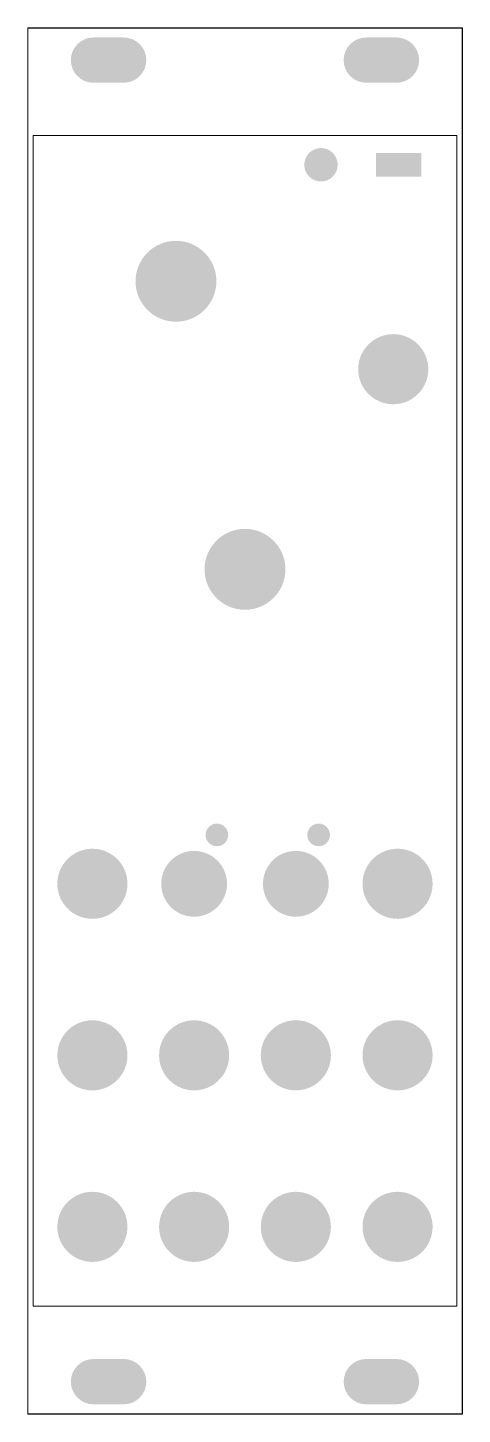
# Paper-space layout 'Layout1' of a CAD drawing. Header units: millimetres. Extents: x 0 to 40, y 0 to 129.
# The model-space entities are those that its viewports show. They can reach past a viewport. Long polylines and large blocks are cut down to what shows.
import ezdxf

# ---------------------------------------------------------------- set-up
doc = ezdxf.new("R2010")
doc.units = ezdxf.units.MM

msp = doc.modelspace()

# ---------------------------------------------------------------- hatches: boundary and pattern name
at = {"true_color": 0xc7c7c7, "transparency": 33554687}
h = msp.add_hatch(color=9, dxfattribs=at)
edge = h.paths.add_edge_path(flags=0)
edge.add_spline(control_points=[(11, 125.5), (11, 124.341), (10.059, 123.4), (8.9, 123.4), (8.9, 123.4), (6.1, 123.4), (6.1, 123.4), (4.941, 123.4), (4, 124.341), (4, 125.5), (4, 126.659), (4.941, 127.6), (6.1, 127.6), (6.1, 127.6), (8.9, 127.6), (8.9, 127.6), (10.059, 127.6), (11, 126.659), (11, 125.5)], knot_values=[0, 0, 0, 0, 1, 1, 1, 2, 2, 2, 3, 3, 3, 4, 4, 4, 5, 5, 5, 6, 6, 6, 6], degree=3, periodic=1)
h = msp.add_hatch(color=9, dxfattribs=at)
edge = h.paths.add_edge_path(flags=0)
edge.add_spline(control_points=[(36.3, 125.5), (36.3, 124.341), (35.359, 123.4), (34.2, 123.4), (34.2, 123.4), (31.4, 123.4), (31.4, 123.4), (30.241, 123.4), (29.3, 124.341), (29.3, 125.5), (29.3, 126.659), (30.241, 127.6), (31.4, 127.6), (31.4, 127.6), (34.2, 127.6), (34.2, 127.6), (35.359, 127.6), (36.3, 126.659), (36.3, 125.5)], knot_values=[0, 0, 0, 0, 1, 1, 1, 2, 2, 2, 3, 3, 3, 4, 4, 4, 5, 5, 5, 6, 6, 6, 6], degree=3, periodic=1)
at = {"true_color": 0x000000, "transparency": 33554687}
h = msp.add_hatch(color=18, dxfattribs=at)
edge = h.paths.add_edge_path(flags=0)
edge.add_spline(control_points=[(10.5, 125.5), (10.5, 124.617), (9.783, 123.9), (8.9, 123.9), (8.9, 123.9), (6.1, 123.9), (6.1, 123.9), (5.217, 123.9), (4.5, 124.617), (4.5, 125.5), (4.5, 126.383), (5.217, 127.1), (6.1, 127.1), (6.1, 127.1), (8.9, 127.1), (8.9, 127.1), (9.783, 127.1), (10.5, 126.383), (10.5, 125.5)], knot_values=[0, 0, 0, 0, 1, 1, 1, 2, 2, 2, 3, 3, 3, 4, 4, 4, 5, 5, 5, 6, 6, 6, 6], degree=3, periodic=1)
h = msp.add_hatch(color=18, dxfattribs=at)
edge = h.paths.add_edge_path(flags=0)
edge.add_spline(control_points=[(35.8, 125.5), (35.8, 124.617), (35.083, 123.9), (34.2, 123.9), (34.2, 123.9), (31.4, 123.9), (31.4, 123.9), (30.517, 123.9), (29.8, 124.617), (29.8, 125.5), (29.8, 126.383), (30.517, 127.1), (31.4, 127.1), (31.4, 127.1), (34.2, 127.1), (34.2, 127.1), (35.083, 127.1), (35.8, 126.383), (35.8, 125.5)], knot_values=[0, 0, 0, 0, 1, 1, 1, 2, 2, 2, 3, 3, 3, 4, 4, 4, 5, 5, 5, 6, 6, 6, 6], degree=3, periodic=1)
h = msp.add_hatch(color=18, dxfattribs=at)
edge = h.paths.add_edge_path(flags=0)
edge.add_spline(control_points=[(27.2, 117.35), (28.055, 117.35), (28.75, 116.655), (28.75, 115.8), (28.75, 114.945), (28.055, 114.25), (27.2, 114.25), (26.345, 114.25), (25.65, 114.945), (25.65, 115.8), (25.65, 116.655), (26.345, 117.35), (27.2, 117.35)], knot_values=[0, 0, 0, 0, 1, 1, 1, 2, 2, 2, 3, 3, 3, 4, 4, 4, 4], degree=3, periodic=1)
msp.add_hatch(color=18, dxfattribs=at).paths.add_polyline_path([(36.492, 116.901), (36.492, 114.701), (32.292, 114.701), (32.292, 116.901)], flags=0)
h = msp.add_hatch(color=18, dxfattribs=at)
edge = h.paths.add_edge_path(flags=0)
edge.add_spline(control_points=[(13.75, 108.75), (15.82, 108.75), (17.5, 107.07), (17.5, 105), (17.5, 102.93), (15.82, 101.25), (13.75, 101.25), (11.68, 101.25), (10, 102.93), (10, 105), (10, 107.07), (11.68, 108.75), (13.75, 108.75)], knot_values=[0, 0, 0, 0, 1, 1, 1, 2, 2, 2, 3, 3, 3, 4, 4, 4, 4], degree=3, periodic=1)
h = msp.add_hatch(color=18, dxfattribs=at)
edge = h.paths.add_edge_path(flags=0)
edge.add_spline(control_points=[(33.9, 100.1), (35.694, 100.1), (37.15, 98.644), (37.15, 96.85), (37.15, 95.056), (35.694, 93.6), (33.9, 93.6), (32.106, 93.6), (30.65, 95.056), (30.65, 96.85), (30.65, 98.644), (32.106, 100.1), (33.9, 100.1)], knot_values=[0, 0, 0, 0, 1, 1, 1, 2, 2, 2, 3, 3, 3, 4, 4, 4, 4], degree=3, periodic=1)
h = msp.add_hatch(color=18, dxfattribs=at)
edge = h.paths.add_edge_path(flags=0)
edge.add_spline(control_points=[(20.15, 82.05), (22.22, 82.05), (23.9, 80.37), (23.9, 78.3), (23.9, 76.23), (22.22, 74.55), (20.15, 74.55), (18.08, 74.55), (16.4, 76.23), (16.4, 78.3), (16.4, 80.37), (18.08, 82.05), (20.15, 82.05)], knot_values=[0, 0, 0, 0, 1, 1, 1, 2, 2, 2, 3, 3, 3, 4, 4, 4, 4], degree=3, periodic=1)
h = msp.add_hatch(color=18, dxfattribs=at)
edge = h.paths.add_edge_path(flags=0)
edge.add_spline(control_points=[(17.546, 54.731), (18.126, 54.731), (18.596, 54.261), (18.596, 53.681), (18.596, 53.101), (18.126, 52.631), (17.546, 52.631), (16.966, 52.631), (16.496, 53.101), (16.496, 53.681), (16.496, 54.261), (16.966, 54.731), (17.546, 54.731)], knot_values=[0, 0, 0, 0, 1, 1, 1, 2, 2, 2, 3, 3, 3, 4, 4, 4, 4], degree=3, periodic=1)
h = msp.add_hatch(color=18, dxfattribs=at)
edge = h.paths.add_edge_path(flags=0)
edge.add_spline(control_points=[(26.98, 54.731), (27.56, 54.731), (28.03, 54.261), (28.03, 53.681), (28.03, 53.101), (27.56, 52.631), (26.98, 52.631), (26.4, 52.631), (25.93, 53.101), (25.93, 53.681), (25.93, 54.261), (26.4, 54.731), (26.98, 54.731)], knot_values=[0, 0, 0, 0, 1, 1, 1, 2, 2, 2, 3, 3, 3, 4, 4, 4, 4], degree=3, periodic=1)
h = msp.add_hatch(color=18, dxfattribs=at)
edge = h.paths.add_edge_path(flags=0)
edge.add_spline(control_points=[(6, 52.4), (7.794, 52.4), (9.25, 50.944), (9.25, 49.15), (9.25, 47.356), (7.794, 45.9), (6, 45.9), (4.206, 45.9), (2.75, 47.356), (2.75, 49.15), (2.75, 50.944), (4.206, 52.4), (6, 52.4)], knot_values=[0, 0, 0, 0, 1, 1, 1, 2, 2, 2, 3, 3, 3, 4, 4, 4, 4], degree=3, periodic=1)
h = msp.add_hatch(color=18, dxfattribs=at)
edge = h.paths.add_edge_path(flags=0)
edge.add_spline(control_points=[(15.433, 52.2), (17.116, 52.2), (18.483, 50.833), (18.483, 49.15), (18.483, 47.467), (17.116, 46.1), (15.433, 46.1), (13.75, 46.1), (12.383, 47.467), (12.383, 49.15), (12.383, 50.833), (13.75, 52.2), (15.433, 52.2)], knot_values=[0, 0, 0, 0, 1, 1, 1, 2, 2, 2, 3, 3, 3, 4, 4, 4, 4], degree=3, periodic=1)
h = msp.add_hatch(color=18, dxfattribs=at)
edge = h.paths.add_edge_path(flags=0)
edge.add_spline(control_points=[(24.867, 52.2), (26.55, 52.2), (27.917, 50.833), (27.917, 49.15), (27.917, 47.467), (26.55, 46.1), (24.867, 46.1), (23.184, 46.1), (21.817, 47.467), (21.817, 49.15), (21.817, 50.833), (23.184, 52.2), (24.867, 52.2)], knot_values=[0, 0, 0, 0, 1, 1, 1, 2, 2, 2, 3, 3, 3, 4, 4, 4, 4], degree=3, periodic=1)
h = msp.add_hatch(color=18, dxfattribs=at)
edge = h.paths.add_edge_path(flags=0)
edge.add_spline(control_points=[(34.3, 52.4), (36.094, 52.4), (37.55, 50.944), (37.55, 49.15), (37.55, 47.356), (36.094, 45.9), (34.3, 45.9), (32.506, 45.9), (31.05, 47.356), (31.05, 49.15), (31.05, 50.944), (32.506, 52.4), (34.3, 52.4)], knot_values=[0, 0, 0, 0, 1, 1, 1, 2, 2, 2, 3, 3, 3, 4, 4, 4, 4], degree=3, periodic=1)
h = msp.add_hatch(color=18, dxfattribs=at)
edge = h.paths.add_edge_path(flags=0)
edge.add_spline(control_points=[(6, 36.5), (7.794, 36.5), (9.25, 35.044), (9.25, 33.25), (9.25, 31.456), (7.794, 30), (6, 30), (4.206, 30), (2.75, 31.456), (2.75, 33.25), (2.75, 35.044), (4.206, 36.5), (6, 36.5)], knot_values=[0, 0, 0, 0, 1, 1, 1, 2, 2, 2, 3, 3, 3, 4, 4, 4, 4], degree=3, periodic=1)
h = msp.add_hatch(color=18, dxfattribs=at)
edge = h.paths.add_edge_path(flags=0)
edge.add_spline(control_points=[(15.433, 36.5), (17.227, 36.5), (18.683, 35.044), (18.683, 33.25), (18.683, 31.456), (17.227, 30), (15.433, 30), (13.639, 30), (12.183, 31.456), (12.183, 33.25), (12.183, 35.044), (13.639, 36.5), (15.433, 36.5)], knot_values=[0, 0, 0, 0, 1, 1, 1, 2, 2, 2, 3, 3, 3, 4, 4, 4, 4], degree=3, periodic=1)
h = msp.add_hatch(color=18, dxfattribs=at)
edge = h.paths.add_edge_path(flags=0)
edge.add_spline(control_points=[(24.867, 36.5), (26.661, 36.5), (28.117, 35.044), (28.117, 33.25), (28.117, 31.456), (26.661, 30), (24.867, 30), (23.073, 30), (21.617, 31.456), (21.617, 33.25), (21.617, 35.044), (23.073, 36.5), (24.867, 36.5)], knot_values=[0, 0, 0, 0, 1, 1, 1, 2, 2, 2, 3, 3, 3, 4, 4, 4, 4], degree=3, periodic=1)
h = msp.add_hatch(color=18, dxfattribs=at)
edge = h.paths.add_edge_path(flags=0)
edge.add_spline(control_points=[(34.3, 36.5), (36.094, 36.5), (37.55, 35.044), (37.55, 33.25), (37.55, 31.456), (36.094, 30), (34.3, 30), (32.506, 30), (31.05, 31.456), (31.05, 33.25), (31.05, 35.044), (32.506, 36.5), (34.3, 36.5)], knot_values=[0, 0, 0, 0, 1, 1, 1, 2, 2, 2, 3, 3, 3, 4, 4, 4, 4], degree=3, periodic=1)
h = msp.add_hatch(color=18, dxfattribs=at)
edge = h.paths.add_edge_path(flags=0)
edge.add_spline(control_points=[(6, 20.6), (7.794, 20.6), (9.25, 19.144), (9.25, 17.35), (9.25, 15.556), (7.794, 14.1), (6, 14.1), (4.206, 14.1), (2.75, 15.556), (2.75, 17.35), (2.75, 19.144), (4.206, 20.6), (6, 20.6)], knot_values=[0, 0, 0, 0, 1, 1, 1, 2, 2, 2, 3, 3, 3, 4, 4, 4, 4], degree=3, periodic=1)
h = msp.add_hatch(color=18, dxfattribs=at)
edge = h.paths.add_edge_path(flags=0)
edge.add_spline(control_points=[(15.433, 20.6), (17.227, 20.6), (18.683, 19.144), (18.683, 17.35), (18.683, 15.556), (17.227, 14.1), (15.433, 14.1), (13.639, 14.1), (12.183, 15.556), (12.183, 17.35), (12.183, 19.144), (13.639, 20.6), (15.433, 20.6)], knot_values=[0, 0, 0, 0, 1, 1, 1, 2, 2, 2, 3, 3, 3, 4, 4, 4, 4], degree=3, periodic=1)
h = msp.add_hatch(color=18, dxfattribs=at)
edge = h.paths.add_edge_path(flags=0)
edge.add_spline(control_points=[(24.867, 20.6), (26.661, 20.6), (28.117, 19.144), (28.117, 17.35), (28.117, 15.556), (26.661, 14.1), (24.867, 14.1), (23.073, 14.1), (21.617, 15.556), (21.617, 17.35), (21.617, 19.144), (23.073, 20.6), (24.867, 20.6)], knot_values=[0, 0, 0, 0, 1, 1, 1, 2, 2, 2, 3, 3, 3, 4, 4, 4, 4], degree=3, periodic=1)
h = msp.add_hatch(color=18, dxfattribs=at)
edge = h.paths.add_edge_path(flags=0)
edge.add_spline(control_points=[(34.3, 20.6), (36.094, 20.6), (37.55, 19.144), (37.55, 17.35), (37.55, 15.556), (36.094, 14.1), (34.3, 14.1), (32.506, 14.1), (31.05, 15.556), (31.05, 17.35), (31.05, 19.144), (32.506, 20.6), (34.3, 20.6)], knot_values=[0, 0, 0, 0, 1, 1, 1, 2, 2, 2, 3, 3, 3, 4, 4, 4, 4], degree=3, periodic=1)
at = {"true_color": 0xc7c7c7, "transparency": 33554687}
h = msp.add_hatch(color=9, dxfattribs=at)
edge = h.paths.add_edge_path(flags=0)
edge.add_spline(control_points=[(11, 3), (11, 1.841), (10.059, 0.9), (8.9, 0.9), (8.9, 0.9), (6.1, 0.9), (6.1, 0.9), (4.941, 0.9), (4, 1.841), (4, 3), (4, 4.159), (4.941, 5.1), (6.1, 5.1), (6.1, 5.1), (8.9, 5.1), (8.9, 5.1), (10.059, 5.1), (11, 4.159), (11, 3)], knot_values=[0, 0, 0, 0, 1, 1, 1, 2, 2, 2, 3, 3, 3, 4, 4, 4, 5, 5, 5, 6, 6, 6, 6], degree=3, periodic=1)
at = {"true_color": 0x000000, "transparency": 33554687}
h = msp.add_hatch(color=18, dxfattribs=at)
edge = h.paths.add_edge_path(flags=0)
edge.add_spline(control_points=[(10.5, 3), (10.5, 2.117), (9.783, 1.4), (8.9, 1.4), (8.9, 1.4), (6.1, 1.4), (6.1, 1.4), (5.217, 1.4), (4.5, 2.117), (4.5, 3), (4.5, 3.883), (5.217, 4.6), (6.1, 4.6), (6.1, 4.6), (8.9, 4.6), (8.9, 4.6), (9.783, 4.6), (10.5, 3.883), (10.5, 3)], knot_values=[0, 0, 0, 0, 1, 1, 1, 2, 2, 2, 3, 3, 3, 4, 4, 4, 5, 5, 5, 6, 6, 6, 6], degree=3, periodic=1)
at = {"true_color": 0xc7c7c7, "transparency": 33554687}
h = msp.add_hatch(color=9, dxfattribs=at)
edge = h.paths.add_edge_path(flags=0)
edge.add_spline(control_points=[(36.3, 3), (36.3, 1.841), (35.359, 0.9), (34.2, 0.9), (34.2, 0.9), (31.4, 0.9), (31.4, 0.9), (30.241, 0.9), (29.3, 1.841), (29.3, 3), (29.3, 4.159), (30.241, 5.1), (31.4, 5.1), (31.4, 5.1), (34.2, 5.1), (34.2, 5.1), (35.359, 5.1), (36.3, 4.159), (36.3, 3)], knot_values=[0, 0, 0, 0, 1, 1, 1, 2, 2, 2, 3, 3, 3, 4, 4, 4, 5, 5, 5, 6, 6, 6, 6], degree=3, periodic=1)
at = {"true_color": 0x000000, "transparency": 33554687}
h = msp.add_hatch(color=18, dxfattribs=at)
edge = h.paths.add_edge_path(flags=0)
edge.add_spline(control_points=[(35.8, 3), (35.8, 2.117), (35.083, 1.4), (34.2, 1.4), (34.2, 1.4), (31.4, 1.4), (31.4, 1.4), (30.517, 1.4), (29.8, 2.117), (29.8, 3), (29.8, 3.883), (30.517, 4.6), (31.4, 4.6), (31.4, 4.6), (34.2, 4.6), (34.2, 4.6), (35.083, 4.6), (35.8, 3.883), (35.8, 3)], knot_values=[0, 0, 0, 0, 1, 1, 1, 2, 2, 2, 3, 3, 3, 4, 4, 4, 5, 5, 5, 6, 6, 6, 6], degree=3, periodic=1)

# ---------------------------------------------------------------- linework, layer by layer
at = {"color": 18, "linetype": 'Continuous', "lineweight": 25, "true_color": 0x000000}
msp.add_lwpolyline([(40.3, 128.5), (40.3, 0), (0, 0), (0, 128.5), (40.3, 128.5)], close=True, dxfattribs=at)
at = {"color": 18, "linetype": 'Continuous', "lineweight": 9, "true_color": 0x000000}
msp.add_lwpolyline([(39.8, 118.5), (39.8, 10), (0.5, 10), (0.5, 118.5), (39.8, 118.5)], close=True, dxfattribs=at)

psp = doc.layouts.get("Layout1")

# ---------------------------------------------------------------- viewports
at = {"layer": '0'}
psp.add_viewport(center=(20.15, 64.26), size=(40.3, 128.524), view_center_point=(20.151, 64.238), view_height=128.524, dxfattribs=at)

doc.saveas('drawing.dxf')
